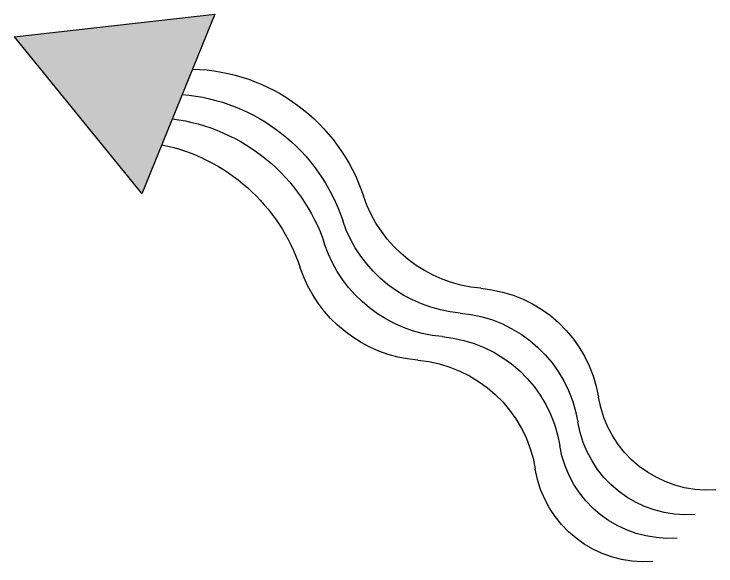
# Model space of a CAD drawing. Header units: inches. Extents: x -2589 to 356, y 65 to 4263.
# Drawn here: x -2420.699 to -2415.727, y 941.594 to 945.504 of the extents above; entities that cross this region are included whole.
import ezdxf

# ---------------------------------------------------------------- set-up
doc = ezdxf.new("R2010")
doc.units = ezdxf.units.IN
doc.header["$MEASUREMENT"] = 0
doc.layers.get('0').update_dxf_attribs({"true_color": 0xc2ced6})

# ---------------------------------------------------------------- blocks, each defined once
blk = doc.blocks.new('vient.')
at = {"true_color": 0x105689}
blk.add_hatch(color=146, dxfattribs=at).paths.add_polyline_path([(11601.617, -96.784), (11603.251, -111.091), (11590.456, -105.883)])
blk.add_hatch(color=146, dxfattribs=at).paths.add_polyline_path([(11601.617, -96.784), (11603.251, -111.091), (11590.456, -105.883)])
at = {"color": 146, "true_color": 0x105689}
for p, q in [((11601.617, -96.784), (11590.456, -105.883)), ((11601.617, -96.784), (11590.456, -105.883)), ((11601.617, -96.784), (11603.251, -111.091)), ((11601.617, -96.784), (11603.251, -111.091)), ((11601.617, -96.784), (11603.251, -111.091)), ((11603.251, -111.091), (11590.456, -105.883)), ((11603.251, -111.091), (11590.456, -105.883))]:
    blk.add_line(p, q, dxfattribs=at)
at = {"color": 146, "true_color": 0x105689, "extrusion": (0, 0, -1)}
for centre, major_axis, start_param, end_param in [((11581.022, -104.642), (-12.555, 4.059), 3.031984, 4.078639), ((11581.022, -104.642), (-12.555, 4.059), 3.031984, 4.078639), ((11582.702, -106.382), (-12.555, 4.059), 2.955973, 4.078641), ((11582.702, -106.382), (-12.555, 4.059), 2.955973, 4.078641), ((11584.377, -107.671), (-12.555, 4.059), 2.911551, 4.078638), ((11584.377, -107.671), (-12.555, 4.059), 2.911551, 4.078638), ((11586.144, -109.14), (-12.555, 4.059), 2.855885, 4.078641), ((11586.144, -109.14), (-12.555, 4.059), 2.855885, 4.078641), ((11588.24, -126.348), (-9.21, 2.978), -0.227894, 0.937054), ((11588.24, -126.348), (-9.21, 2.978), -0.227894, 0.937054), ((11589.919, -128.087), (-9.21, 2.978), -0.227898, 0.93705), ((11589.919, -128.087), (-9.21, 2.978), -0.227898, 0.93705), ((11591.595, -129.377), (-9.21, 2.978), -0.227897, 0.937051), ((11591.595, -129.377), (-9.21, 2.978), -0.227897, 0.937051), ((11593.361, -130.846), (-9.21, 2.978), -0.227899, 0.937049), ((11593.361, -130.846), (-9.21, 2.978), -0.227899, 0.937049), ((11569.347, -124.741), (-8.832, 2.856), 2.91369, 4.238482), ((11569.347, -124.741), (-8.832, 2.856), 2.91369, 4.238482), ((11571.026, -126.481), (-8.832, 2.856), 2.91369, 4.238483), ((11571.026, -126.481), (-8.832, 2.856), 2.91369, 4.238483), ((11572.702, -127.771), (-8.832, 2.856), 2.913692, 4.238485), ((11572.702, -127.771), (-8.832, 2.856), 2.913692, 4.238485), ((11574.468, -129.24), (-8.832, 2.856), 2.913693, 4.238486), ((11574.468, -129.24), (-8.832, 2.856), 2.913693, 4.238486), ((11572.101, -141.677), (-7.494, 2.423), -0.387741, 1.096895), ((11573.78, -143.417), (-7.494, 2.423), -0.387743, 1.096893), ((11575.455, -144.707), (-7.494, 2.423), -0.387746, 1.096891), ((11575.455, -144.707), (-7.494, 2.423), -0.387746, 1.096891), ((11577.222, -146.176), (-7.494, 2.423), -0.387743, 1.096893), ((11577.222, -146.176), (-7.494, 2.423), -0.387743, 1.096893)]:
    blk.add_ellipse(centre, major_axis=major_axis, ratio=1, start_param=start_param, end_param=end_param, dxfattribs=at)

msp = doc.modelspace()

# ---------------------------------------------------------------- block references
at = {"xscale": 0.09947025893194329, "yscale": 0.09947025893194329, "zscale": 0.09947025893194329, "rotation": 89.99999999999999}
msp.add_blockref('vient.', (-2430.3258, -208.6741, -941.4249), dxfattribs=at)

doc.saveas('drawing.dxf')
